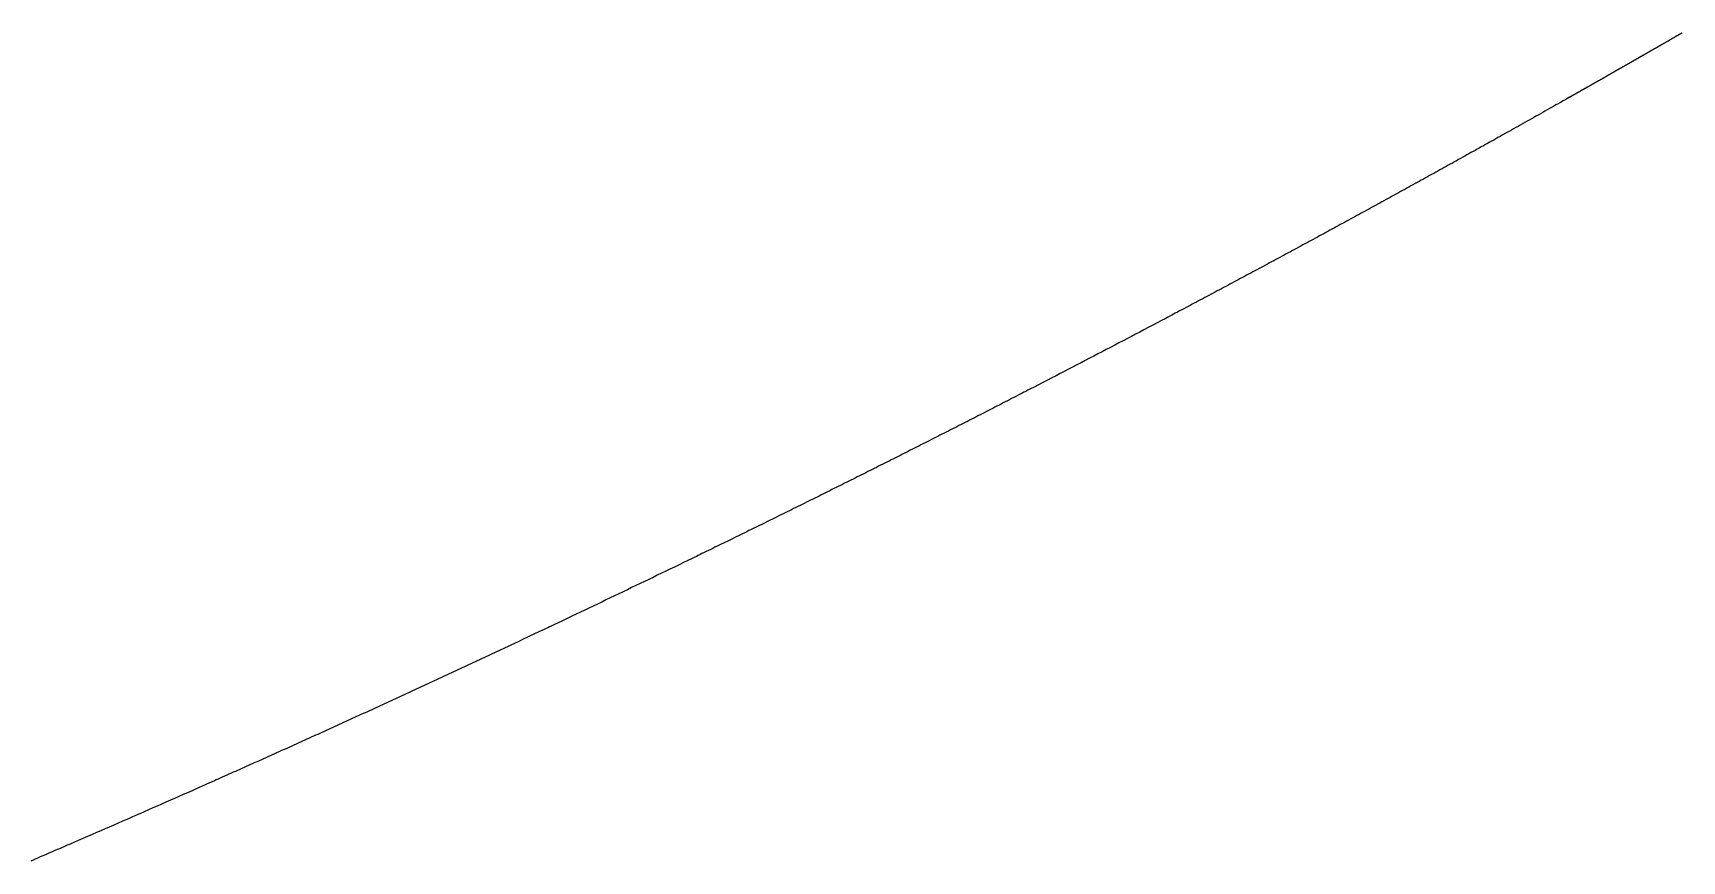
# Model space of a CAD drawing. Header units: millimetres. Extents: x 0 to 610, y 0 to 457.
# Drawn here: x 44.582 to 47.674, y 53.25 to 54.803 of the extents above; entities that cross this region are included whole.
import ezdxf

# ---------------------------------------------------------------- set-up
doc = ezdxf.new("R2010")
doc.units = ezdxf.units.MM
doc.layers.add('TEST_CUT_FIRST', color=1, linetype='Continuous')

msp = doc.modelspace()

# ---------------------------------------------------------------- linework, layer by layer
at = {"layer": 'TEST_CUT_FIRST'}
msp.add_lwpolyline([(47.67376, 54.80317), (47.67337, 54.80295), (47.67299, 54.80273), (47.6726, 54.80251), (47.67222, 54.80228), (47.67183, 54.80206), (47.67145, 54.80184), (47.67106, 54.80162), (47.67067, 54.80139), (47.67029, 54.80117), (47.6699, 54.80095), (47.66952, 54.80072), (47.66913, 54.8005), (47.66875, 54.80028), (47.66836, 54.80006), (47.66797, 54.79983), (47.66759, 54.79961), (47.6672, 54.79939), (47.66682, 54.79917), (47.66643, 54.79894), (47.66605, 54.79872), (47.66566, 54.7985), (47.66527, 54.79828), (47.66489, 54.79805), (47.6645, 54.79783), (47.66412, 54.79761), (47.66374, 54.79739), (47.66335, 54.79717), (47.66297, 54.79694), (47.66258, 54.79672), (47.66218, 54.79649), (47.66178, 54.79626), (47.66139, 54.79604), (47.66103, 54.79583), (47.6607, 54.79564), (47.66036, 54.79544), (47.65997, 54.79522), (47.65949, 54.79494), (47.65888, 54.79459), (47.65819, 54.79419), (47.65744, 54.79375), (47.65668, 54.79332), (47.65595, 54.7929), (47.65525, 54.79249), (47.65456, 54.79209), (47.65387, 54.7917), (47.65317, 54.7913), (47.65247, 54.79089), (47.65177, 54.79048), (47.65106, 54.79008), (47.65035, 54.78967), (47.64965, 54.78926), (47.64895, 54.78886), (47.64825, 54.78846), (47.64755, 54.78805), (47.64685, 54.78765), (47.64614, 54.78724), (47.64544, 54.78684), (47.64473, 54.78643), (47.64402, 54.78602), (47.64332, 54.78562), (47.64263, 54.78522), (47.64194, 54.78482), (47.64125, 54.78443), (47.64055, 54.78402), (47.63981, 54.7836), (47.63905, 54.78316), (47.63829, 54.78272), (47.63759, 54.78232), (47.637, 54.78198), (47.63657, 54.78173), (47.63625, 54.78154), (47.63599, 54.78139), (47.63573, 54.78125), (47.63545, 54.78109), (47.63513, 54.7809), (47.6348, 54.78071), (47.63447, 54.78052), (47.63414, 54.78033), (47.63382, 54.78015), (47.63351, 54.77997), (47.6332, 54.77979), (47.63288, 54.77961), (47.63257, 54.77943), (47.63225, 54.77924), (47.63193, 54.77906), (47.63161, 54.77888), (47.6313, 54.7787), (47.63098, 54.77851), (47.63066, 54.77833), (47.63034, 54.77815), (47.63003, 54.77797), (47.62971, 54.77778), (47.62939, 54.7776), (47.62908, 54.77742), (47.62876, 54.77724), (47.62844, 54.77705), (47.62813, 54.77687), (47.62781, 54.77669), (47.62749, 54.77651), (47.62717, 54.77632), (47.62686, 54.77614), (47.62654, 54.77596), (47.62622, 54.77578), (47.62591, 54.77559), (47.62559, 54.77541), (47.62527, 54.77523), (47.62495, 54.77505), (47.62464, 54.77487), (47.62432, 54.77468), (47.624, 54.7745), (47.62369, 54.77432), (47.62337, 54.77414), (47.62305, 54.77395), (47.62273, 54.77377), (47.62242, 54.77359), (47.6221, 54.77341), (47.62178, 54.77322), (47.62147, 54.77304), (47.62115, 54.77286), (47.62083, 54.77268), (47.62051, 54.7725), (47.6202, 54.77231), (47.61988, 54.77213), (47.61956, 54.77195), (47.61925, 54.77177), (47.61893, 54.77158), (47.61861, 54.7714), (47.61829, 54.77122), (47.61798, 54.77104), (47.61766, 54.77086), (47.61734, 54.77067), (47.61703, 54.77049), (47.61671, 54.77031), (47.61639, 54.77013), (47.61607, 54.76994), (47.61576, 54.76976), (47.61544, 54.76958), (47.61512, 54.7694), (47.61481, 54.76921), (47.61449, 54.76903), (47.61417, 54.76885), (47.61385, 54.76867), (47.61354, 54.76849), (47.61322, 54.7683), (47.6129, 54.76812), (47.61259, 54.76794), (47.61227, 54.76776), (47.61195, 54.76758), (47.61163, 54.76739), (47.61132, 54.76721), (47.611, 54.76703), (47.61068, 54.76685), (47.61037, 54.76666), (47.61005, 54.76648), (47.60973, 54.7663), (47.60941, 54.76612), (47.6091, 54.76594), (47.60878, 54.76575), (47.60846, 54.76557), (47.60814, 54.76539), (47.60783, 54.76521), (47.60751, 54.76502), (47.60719, 54.76484), (47.60688, 54.76466), (47.60656, 54.76448), (47.60624, 54.7643), (47.60592, 54.76411), (47.60561, 54.76393), (47.60529, 54.76375), (47.60497, 54.76357), (47.60466, 54.76339), (47.60434, 54.7632), (47.60402, 54.76302), (47.6037, 54.76284), (47.60339, 54.76266), (47.60307, 54.76248), (47.60275, 54.76229), (47.60243, 54.76211), (47.60212, 54.76193), (47.6018, 54.76175), (47.60148, 54.76157), (47.60117, 54.76138), (47.60085, 54.7612), (47.60053, 54.76102), (47.60021, 54.76084), (47.5999, 54.76066), (47.59958, 54.76047), (47.59926, 54.76029), (47.59894, 54.76011), (47.59863, 54.75993), (47.59831, 54.75975), (47.59799, 54.75956), (47.59768, 54.75938), (47.59736, 54.7592), (47.59704, 54.75902), (47.59672, 54.75884), (47.59641, 54.75865), (47.59609, 54.75847), (47.59577, 54.75829), (47.59545, 54.75811), (47.59514, 54.75793), (47.59482, 54.75774), (47.5945, 54.75756), (47.59418, 54.75738), (47.59387, 54.7572), (47.59355, 54.75702), (47.59323, 54.75683), (47.59292, 54.75665), (47.5926, 54.75647), (47.59228, 54.75629), (47.59196, 54.75611), (47.59165, 54.75592), (47.59133, 54.75574), (47.59101, 54.75556), (47.59069, 54.75538), (47.59038, 54.7552), (47.59006, 54.75501), (47.58974, 54.75483), (47.58943, 54.75465), (47.58911, 54.75447), (47.58879, 54.75429), (47.58846, 54.7541), (47.58814, 54.75391), (47.58782, 54.75373), (47.58752, 54.75356), (47.58724, 54.7534), (47.58696, 54.75324), (47.58664, 54.75305), (47.58625, 54.75283), (47.58578, 54.75256), (47.58524, 54.75225), (47.58467, 54.75193), (47.5841, 54.7516), (47.58354, 54.75128), (47.583, 54.75097), (47.58247, 54.75067), (47.58195, 54.75036), (47.58141, 54.75006), (47.58087, 54.74975), (47.58033, 54.74944), (47.57979, 54.74913), (47.57925, 54.74882), (47.57871, 54.74851), (47.57818, 54.74821), (47.57764, 54.7479), (47.5771, 54.74759), (47.57657, 54.74728), (47.57603, 54.74698), (47.57549, 54.74667), (47.57494, 54.74636), (47.5744, 54.74605), (47.57386, 54.74574), (47.57333, 54.74543), (47.57281, 54.74513), (47.57228, 54.74483), (47.57174, 54.74452), (47.57118, 54.7442), (47.57059, 54.74386), (47.57, 54.74353), (47.56947, 54.74322), (47.56903, 54.74297), (47.56871, 54.74279), (47.56848, 54.74266), (47.56831, 54.74256), (47.56814, 54.74246), (47.56795, 54.74235), (47.56773, 54.74223), (47.56749, 54.74209), (47.56726, 54.74196), (47.56703, 54.74183), (47.56681, 54.7417), (47.56659, 54.74158), (47.56638, 54.74145), (47.56616, 54.74133), (47.56594, 54.7412), (47.56571, 54.74107), (47.56549, 54.74095), (47.56527, 54.74082), (47.56505, 54.74069), (47.56483, 54.74057), (47.56461, 54.74044), (47.56439, 54.74032), (47.56417, 54.74019), (47.56395, 54.74006), (47.56372, 54.73994), (47.5635, 54.73981), (47.56328, 54.73968), (47.56306, 54.73956), (47.56284, 54.73943), (47.56262, 54.73931), (47.5624, 54.73918), (47.56218, 54.73905), (47.56196, 54.73893), (47.56174, 54.7388), (47.56152, 54.73867), (47.56129, 54.73855), (47.56107, 54.73842), (47.56085, 54.73829), (47.56063, 54.73817), (47.56041, 54.73804), (47.56019, 54.73792), (47.55997, 54.73779), (47.55975, 54.73766), (47.55953, 54.73754), (47.55931, 54.73741), (47.55909, 54.73728), (47.55886, 54.73716), (47.55864, 54.73703), (47.55842, 54.73691), (47.5582, 54.73678), (47.55798, 54.73665), (47.55776, 54.73653), (47.55754, 54.7364), (47.55732, 54.73627), (47.5571, 54.73615), (47.55688, 54.73602), (47.55666, 54.7359), (47.55643, 54.73577), (47.55621, 54.73564), (47.55599, 54.73552), (47.55577, 54.73539), (47.55555, 54.73526), (47.55533, 54.73514), (47.55511, 54.73501), (47.55489, 54.73489), (47.55467, 54.73476), (47.55445, 54.73463), (47.55422, 54.73451), (47.554, 54.73438), (47.55378, 54.73425), (47.55356, 54.73413), (47.55334, 54.734), (47.55312, 54.73388), (47.5529, 54.73375), (47.55268, 54.73362), (47.55246, 54.7335), (47.55224, 54.73337), (47.55202, 54.73324), (47.55179, 54.73312), (47.55157, 54.73299), (47.55135, 54.73287), (47.55113, 54.73274), (47.55091, 54.73261), (47.55069, 54.73249), (47.55047, 54.73236), (47.55025, 54.73223), (47.55003, 54.73211), (47.54981, 54.73198), (47.54958, 54.73186), (47.54936, 54.73173), (47.54914, 54.7316), (47.54892, 54.73148), (47.5487, 54.73135), (47.54848, 54.73122), (47.54826, 54.7311), (47.54804, 54.73097), (47.54782, 54.73085), (47.5476, 54.73072), (47.54737, 54.73059), (47.54715, 54.73047), (47.54693, 54.73034), (47.54671, 54.73022), (47.54649, 54.73009), (47.54627, 54.72996), (47.54605, 54.72984), (47.54583, 54.72971), (47.54561, 54.72958), (47.54539, 54.72946), (47.54516, 54.72933), (47.54494, 54.72921), (47.54472, 54.72908), (47.5445, 54.72895), (47.54428, 54.72883), (47.54406, 54.7287), (47.54384, 54.72858), (47.54362, 54.72845), (47.5434, 54.72832), (47.54318, 54.7282), (47.54295, 54.72807), (47.54273, 54.72794), (47.54251, 54.72782), (47.54229, 54.72769), (47.54207, 54.72757), (47.54185, 54.72744), (47.54163, 54.72731), (47.54141, 54.72719), (47.54119, 54.72706), (47.54097, 54.72694), (47.54074, 54.72681), (47.54052, 54.72668), (47.5403, 54.72656), (47.54008, 54.72643), (47.53986, 54.7263), (47.53964, 54.72618), (47.53942, 54.72605), (47.5392, 54.72593), (47.53898, 54.7258), (47.53876, 54.72567), (47.53853, 54.72555), (47.53831, 54.72542), (47.53809, 54.7253), (47.53787, 54.72517), (47.53765, 54.72504), (47.53743, 54.72492), (47.53721, 54.72479), (47.53699, 54.72466), (47.53676, 54.72454), (47.53654, 54.72441), (47.53632, 54.72429), (47.53611, 54.72416), (47.53589, 54.72404), (47.53567, 54.72391), (47.53544, 54.72378), (47.5352, 54.72365), (47.53497, 54.72351), (47.53475, 54.72339), (47.53456, 54.72328), (47.53439, 54.72318), (47.53422, 54.72309), (47.53399, 54.72296), (47.53367, 54.72277), (47.53322, 54.72252), (47.53267, 54.7222), (47.53207, 54.72186), (47.53146, 54.72151), (47.53088, 54.72118), (47.53033, 54.72087), (47.52979, 54.72056), (47.52925, 54.72025), (47.5287, 54.71994), (47.52815, 54.71963), (47.5276, 54.71931), (47.52704, 54.71899), (47.52648, 54.71868), (47.52593, 54.71836), (47.52538, 54.71805), (47.52483, 54.71773), (47.52428, 54.71742), (47.52372, 54.7171), (47.52317, 54.71679), (47.52262, 54.71647), (47.52206, 54.71616), (47.52151, 54.71584), (47.52095, 54.71553), (47.52041, 54.71521), (47.51986, 54.7149), (47.51932, 54.71459), (47.51877, 54.71428), (47.51819, 54.71395), (47.5176, 54.71362), (47.51702, 54.71328), (47.51647, 54.71297), (47.51598, 54.71269), (47.51558, 54.71247), (47.51525, 54.71228), (47.51495, 54.71211), (47.51466, 54.71194), (47.51434, 54.71176), (47.51401, 54.71157), (47.51367, 54.71138), (47.51333, 54.71118), (47.51299, 54.71099), (47.51266, 54.7108), (47.51233, 54.71062), (47.512, 54.71043), (47.51167, 54.71024), (47.51134, 54.71005), (47.51101, 54.70986), (47.51067, 54.70967), (47.51034, 54.70948), (47.51001, 54.70929), (47.50968, 54.70911), (47.50935, 54.70892), (47.50902, 54.70873), (47.50868, 54.70854), (47.50835, 54.70835), (47.50802, 54.70816), (47.50769, 54.70797), (47.50736, 54.70778), (47.50702, 54.7076), (47.50669, 54.70741), (47.50636, 54.70722), (47.50603, 54.70703), (47.5057, 54.70684), (47.50537, 54.70665), (47.50503, 54.70646), (47.5047, 54.70627), (47.50437, 54.70609), (47.50404, 54.7059), (47.50371, 54.70571), (47.50337, 54.70552), (47.50304, 54.70533), (47.50271, 54.70514), (47.50238, 54.70495), (47.50205, 54.70477), (47.50172, 54.70458), (47.50138, 54.70439), (47.50105, 54.7042), (47.50072, 54.70401), (47.50039, 54.70382), (47.50006, 54.70363), (47.49972, 54.70344), (47.49939, 54.70326), (47.49906, 54.70307), (47.49873, 54.70288), (47.4984, 54.70269), (47.49807, 54.7025), (47.49773, 54.70231), (47.4974, 54.70212), (47.49707, 54.70194), (47.49674, 54.70175), (47.49641, 54.70156), (47.49607, 54.70137), (47.49574, 54.70118), (47.49541, 54.70099), (47.49508, 54.7008), (47.49475, 54.70061), (47.49441, 54.70043), (47.49408, 54.70024), (47.49375, 54.70005), (47.49342, 54.69986), (47.49309, 54.69967), (47.49276, 54.69948), (47.49242, 54.69929), (47.49209, 54.69911), (47.49176, 54.69892), (47.49143, 54.69873), (47.4911, 54.69854), (47.49076, 54.69835), (47.49043, 54.69816), (47.4901, 54.69797), (47.48977, 54.69779), (47.48944, 54.6976), (47.4891, 54.69741), (47.48877, 54.69722), (47.48844, 54.69703), (47.48811, 54.69684), (47.48778, 54.69665), (47.48744, 54.69647), (47.48711, 54.69628), (47.48678, 54.69609), (47.48645, 54.6959), (47.48612, 54.69571), (47.48578, 54.69552), (47.48545, 54.69534), (47.48512, 54.69515), (47.48479, 54.69496), (47.48446, 54.69477), (47.48412, 54.69458), (47.48379, 54.69439), (47.48346, 54.6942), (47.48313, 54.69402), (47.4828, 54.69383), (47.48247, 54.69364), (47.48213, 54.69345), (47.4818, 54.69326), (47.48147, 54.69307), (47.48114, 54.69289), (47.48081, 54.6927), (47.48047, 54.69251), (47.48014, 54.69232), (47.47981, 54.69213), (47.47948, 54.69194), (47.47915, 54.69175), (47.47881, 54.69157), (47.47848, 54.69138), (47.47815, 54.69119), (47.47782, 54.691), (47.47749, 54.69081), (47.47715, 54.69062), (47.47682, 54.69044), (47.47649, 54.69025), (47.47616, 54.69006), (47.47582, 54.68987), (47.47549, 54.68968), (47.47516, 54.68949), (47.47483, 54.68931), (47.4745, 54.68912), (47.47416, 54.68893), (47.47383, 54.68874), (47.4735, 54.68855), (47.47317, 54.68836), (47.47284, 54.68818), (47.4725, 54.68799), (47.47217, 54.6878), (47.47184, 54.68761), (47.47151, 54.68742), (47.47118, 54.68723), (47.47084, 54.68705), (47.47051, 54.68686), (47.47018, 54.68667), (47.46985, 54.68648), (47.46952, 54.68629), (47.46919, 54.68611), (47.46886, 54.68592), (47.46853, 54.68573), (47.46819, 54.68554), (47.46784, 54.68534), (47.4675, 54.68515), (47.46717, 54.68496), (47.46686, 54.68479), (47.46657, 54.68463), (47.46628, 54.68446), (47.46595, 54.68427), (47.46553, 54.68403), (47.46502, 54.68375), (47.46454, 54.68347), (47.46422, 54.68329), (47.4642, 54.68328), (47.46452, 54.68346), (47.46476, 54.6836), (47.46439, 54.68339), (47.46287, 54.68253), (47.45986, 54.68082), (47.45571, 54.67847), (47.45094, 54.67577), (47.44609, 54.67303), (47.44158, 54.67047), (47.43737, 54.66809), (47.43332, 54.66581), (47.4293, 54.66353), (47.42519, 54.66121), (47.42099, 54.65884), (47.41675, 54.65645), (47.41251, 54.65405), (47.40828, 54.65167), (47.40408, 54.6493), (47.39989, 54.64694), (47.3957, 54.64458), (47.39151, 54.64222), (47.38731, 54.63986), (47.3831, 54.63749), (47.3789, 54.63512), (47.37469, 54.63276), (47.37048, 54.63039), (47.36628, 54.62803), (47.36208, 54.62567), (47.35789, 54.62332), (47.3537, 54.62097), (47.34949, 54.61861), (47.34526, 54.61624), (47.341, 54.61385), (47.33674, 54.61146), (47.33254, 54.60911), (47.32843, 54.60681), (47.32446, 54.60459), (47.32058, 54.60242), (47.31675, 54.60028), (47.31293, 54.59814), (47.30908, 54.59599), (47.30521, 54.59383), (47.30132, 54.59165), (47.29743, 54.58948), (47.29354, 54.58731), (47.28967, 54.58515), (47.28579, 54.58299), (47.28192, 54.58083), (47.27804, 54.57867), (47.27416, 54.57651), (47.27028, 54.57435), (47.2664, 54.57219), (47.26252, 54.57003), (47.25864, 54.56787), (47.25476, 54.56571), (47.25088, 54.56355), (47.247, 54.5614), (47.24312, 54.55924), (47.23924, 54.55709), (47.23535, 54.55493), (47.23147, 54.55278), (47.22759, 54.55062), (47.22371, 54.54847), (47.21982, 54.54632), (47.21594, 54.54416), (47.21206, 54.54201), (47.20817, 54.53986), (47.20429, 54.53771), (47.2004, 54.53556), (47.19652, 54.53341), (47.19263, 54.53126), (47.18874, 54.52912), (47.18486, 54.52697), (47.18097, 54.52482), (47.17708, 54.52267), (47.1732, 54.52053), (47.16931, 54.51838), (47.16542, 54.51624), (47.16153, 54.5141), (47.15765, 54.51195), (47.15376, 54.50981), (47.14987, 54.50767), (47.14598, 54.50553), (47.14209, 54.50338), (47.1382, 54.50124), (47.13431, 54.4991), (47.13042, 54.49696), (47.12653, 54.49483), (47.12263, 54.49269), (47.11874, 54.49055), (47.11485, 54.48841), (47.11096, 54.48628), (47.10706, 54.48414), (47.10317, 54.48201), (47.09928, 54.47987), (47.09538, 54.47774), (47.09149, 54.4756), (47.0876, 54.47347), (47.0837, 54.47134), (47.07981, 54.46921), (47.07591, 54.46708), (47.07202, 54.46495), (47.06812, 54.46282), (47.06422, 54.46069), (47.06033, 54.45856), (47.05643, 54.45643), (47.05253, 54.4543), (47.04864, 54.45218), (47.04474, 54.45005), (47.04084, 54.44792), (47.03694, 54.4458), (47.03304, 54.44367), (47.02914, 54.44155), (47.02524, 54.43943), (47.02134, 54.4373), (47.01744, 54.43518), (47.01354, 54.43306), (47.00964, 54.43094), (47.00574, 54.42882), (47.00184, 54.4267), (46.99794, 54.42458), (46.99404, 54.42246), (46.99013, 54.42034), (46.98623, 54.41822), (46.98233, 54.41611), (46.97842, 54.41399), (46.97452, 54.41187), (46.97062, 54.40976), (46.96671, 54.40764), (46.96281, 54.40553), (46.9589, 54.40342), (46.955, 54.4013), (46.95109, 54.39919), (46.94719, 54.39708), (46.94328, 54.39497), (46.93937, 54.39286), (46.93547, 54.39075), (46.93156, 54.38864), (46.92765, 54.38653), (46.92374, 54.38442), (46.91984, 54.38231), (46.91593, 54.38021), (46.91202, 54.3781), (46.90811, 54.376), (46.9042, 54.37389), (46.90029, 54.37179), (46.89638, 54.36968), (46.89247, 54.36758), (46.88856, 54.36547), (46.88465, 54.36337), (46.88074, 54.36127), (46.87683, 54.35917), (46.87292, 54.35707), (46.869, 54.35497), (46.86509, 54.35287), (46.86118, 54.35077), (46.85726, 54.34867), (46.85335, 54.34658), (46.84944, 54.34448), (46.84552, 54.34238), (46.84161, 54.34029), (46.83769, 54.33819), (46.83378, 54.3361), (46.82986, 54.334), (46.82595, 54.33191), (46.82203, 54.32982), (46.81812, 54.32772), (46.8142, 54.32563), (46.81028, 54.32354), (46.80637, 54.32145), (46.80245, 54.31936), (46.79853, 54.31727), (46.79461, 54.31518), (46.79069, 54.31309), (46.78677, 54.31101), (46.78286, 54.30892), (46.77894, 54.30684), (46.77502, 54.30475), (46.7711, 54.30267), (46.76718, 54.30058), (46.76324, 54.29849), (46.75931, 54.2964), (46.75539, 54.29432), (46.75149, 54.29225), (46.74762, 54.29019), (46.74374, 54.28813), (46.73981, 54.28605), (46.7358, 54.28392), (46.7317, 54.28175), (46.72762, 54.27959), (46.72371, 54.27752), (46.72011, 54.27561), (46.71685, 54.27388), (46.7135, 54.27211), (46.70954, 54.27002), (46.70441, 54.2673), (46.69776, 54.26379), (46.68994, 54.25966), (46.6815, 54.25521), (46.67298, 54.25071), (46.66479, 54.2464), (46.65692, 54.24226), (46.64921, 54.2382), (46.64152, 54.23416), (46.63375, 54.23008), (46.62588, 54.22595), (46.61797, 54.2218), (46.61005, 54.21765), (46.60216, 54.21351), (46.59428, 54.20939), (46.58642, 54.20528), (46.57856, 54.20117), (46.5707, 54.19707), (46.56284, 54.19297), (46.55496, 54.18886), (46.54705, 54.18474), (46.53912, 54.18061), (46.5312, 54.17648), (46.52332, 54.17239), (46.51552, 54.16834), (46.50781, 54.16434), (46.50008, 54.16032), (46.49218, 54.15623), (46.48397, 54.15198), (46.47541, 54.14755), (46.46693, 54.14316), (46.45908, 54.13911), (46.4524, 54.13565), (46.44724, 54.13299), (46.44325, 54.13093), (46.43988, 54.12919), (46.4366, 54.1275), (46.43297, 54.12563), (46.42903, 54.1236), (46.42492, 54.12148), (46.42079, 54.11936), (46.41675, 54.11728), (46.41279, 54.11524), (46.40888, 54.11323), (46.40498, 54.11122), (46.40105, 54.1092), (46.39709, 54.10717), (46.39313, 54.10514), (46.38916, 54.1031), (46.3852, 54.10107), (46.38124, 54.09904), (46.37729, 54.09701), (46.37334, 54.09499), (46.36938, 54.09296), (46.36543, 54.09093), (46.36147, 54.08891), (46.35751, 54.08688), (46.35355, 54.08486), (46.3496, 54.08283), (46.34564, 54.08081), (46.34168, 54.07879), (46.33772, 54.07676), (46.33376, 54.07474), (46.3298, 54.07272), (46.32584, 54.0707), (46.32188, 54.06868), (46.31792, 54.06666), (46.31396, 54.06464), (46.31, 54.06262), (46.30604, 54.06061), (46.30208, 54.05859), (46.29812, 54.05657), (46.29416, 54.05456), (46.29019, 54.05254), (46.28623, 54.05053), (46.28227, 54.04851), (46.2783, 54.0465), (46.27434, 54.04449), (46.27038, 54.04248), (46.26641, 54.04046), (46.26245, 54.03845), (46.25848, 54.03644), (46.25452, 54.03443), (46.25055, 54.03242), (46.24659, 54.03041), (46.24262, 54.02841), (46.23866, 54.0264), (46.23469, 54.02439), (46.23072, 54.02239), (46.22675, 54.02038), (46.22279, 54.01838), (46.21882, 54.01637), (46.21485, 54.01437), (46.21088, 54.01236), (46.20691, 54.01036), (46.20295, 54.00836), (46.19898, 54.00636), (46.19501, 54.00436), (46.19104, 54.00236), (46.18707, 54.00036), (46.1831, 53.99836), (46.17913, 53.99636), (46.17515, 53.99436), (46.17118, 53.99237), (46.16721, 53.99037), (46.16324, 53.98837), (46.15927, 53.98638), (46.15529, 53.98438), (46.15132, 53.98239), (46.14735, 53.98039), (46.14337, 53.9784), (46.1394, 53.97641), (46.13543, 53.97442), (46.13145, 53.97243), (46.12748, 53.97044), (46.1235, 53.96845), (46.11953, 53.96646), (46.11555, 53.96447), (46.11157, 53.96248), (46.1076, 53.96049), (46.10362, 53.9585), (46.09965, 53.95652), (46.09567, 53.95453), (46.09169, 53.95255), (46.08771, 53.95056), (46.08373, 53.94858), (46.07976, 53.9466), (46.07578, 53.94461), (46.0718, 53.94263), (46.06782, 53.94065), (46.06384, 53.93867), (46.05986, 53.93669), (46.05588, 53.93471), (46.0519, 53.93273), (46.04792, 53.93075), (46.04394, 53.92877), (46.03996, 53.92679), (46.03597, 53.92482), (46.03199, 53.92284), (46.02801, 53.92087), (46.02403, 53.91889), (46.02005, 53.91692), (46.01606, 53.91494), (46.01208, 53.91297), (46.0081, 53.911), (46.00411, 53.90902), (46.00013, 53.90705), (45.99614, 53.90508), (45.99216, 53.90311), (45.98817, 53.90114), (45.98419, 53.89917), (45.9802, 53.89721), (45.97621, 53.89524), (45.97223, 53.89327), (45.96824, 53.8913), (45.96425, 53.88934), (45.96027, 53.88737), (45.95628, 53.88541), (45.95229, 53.88344), (45.9483, 53.88148), (45.94432, 53.87952), (45.94033, 53.87755), (45.93634, 53.87559), (45.93235, 53.87363), (45.92836, 53.87167), (45.92437, 53.86971), (45.92038, 53.86775), (45.91639, 53.86579), (45.9124, 53.86384), (45.90841, 53.86188), (45.90441, 53.85992), (45.90042, 53.85796), (45.89643, 53.85601), (45.89244, 53.85406), (45.88845, 53.8521), (45.88446, 53.85015), (45.88046, 53.84819), (45.87645, 53.84623), (45.87245, 53.84428), (45.86846, 53.84232), (45.86448, 53.84038), (45.86054, 53.83846), (45.85659, 53.83653), (45.85259, 53.83458), (45.8485, 53.83259), (45.84433, 53.83055), (45.84017, 53.82853), (45.83619, 53.82659), (45.83252, 53.8248), (45.8292, 53.82318), (45.82579, 53.82153), (45.82175, 53.81956), (45.81653, 53.81702), (45.80975, 53.81373), (45.80179, 53.80986), (45.7932, 53.80569), (45.78451, 53.80148), (45.77618, 53.79744), (45.76816, 53.79356), (45.76031, 53.78977), (45.75248, 53.78598), (45.74456, 53.78216), (45.73655, 53.77829), (45.72849, 53.77441), (45.72043, 53.77052), (45.71238, 53.76665), (45.70436, 53.76279), (45.69636, 53.75894), (45.68835, 53.7551), (45.68035, 53.75126), (45.67234, 53.74742), (45.66432, 53.74357), (45.65626, 53.73972), (45.64819, 53.73586), (45.64012, 53.732), (45.6321, 53.72816), (45.62416, 53.72437), (45.61631, 53.72063), (45.60844, 53.71688), (45.60039, 53.71305), (45.59203, 53.70907), (45.58331, 53.70493), (45.57468, 53.70083), (45.56669, 53.69703), (45.55988, 53.6938), (45.55463, 53.69131), (45.55056, 53.68939), (45.54713, 53.68776), (45.54379, 53.68618), (45.5401, 53.68443), (45.53608, 53.68253), (45.5319, 53.68055), (45.52769, 53.67856), (45.52358, 53.67662), (45.51955, 53.67472), (45.51557, 53.67284), (45.51159, 53.67096), (45.50759, 53.66907), (45.50357, 53.66717), (45.49953, 53.66527), (45.49549, 53.66337), (45.49146, 53.66147), (45.48743, 53.65957), (45.4834, 53.65767), (45.47938, 53.65578), (45.47535, 53.65389), (45.47132, 53.65199), (45.46729, 53.6501), (45.46326, 53.64821), (45.45923, 53.64631), (45.4552, 53.64442), (45.45118, 53.64253), (45.44715, 53.64064), (45.44311, 53.63875), (45.43908, 53.63686), (45.43505, 53.63497), (45.43102, 53.63308), (45.42699, 53.6312), (45.42296, 53.62931), (45.41893, 53.62742), (45.41489, 53.62554), (45.41086, 53.62365), (45.40683, 53.62177), (45.40279, 53.61988), (45.39876, 53.618), (45.39473, 53.61612), (45.39069, 53.61424), (45.38666, 53.61236), (45.38262, 53.61048), (45.37859, 53.6086), (45.37455, 53.60672), (45.37052, 53.60484), (45.36648, 53.60296), (45.36244, 53.60108), (45.35841, 53.5992), (45.35437, 53.59733), (45.35033, 53.59545), (45.3463, 53.59358), (45.34226, 53.5917), (45.33822, 53.58983), (45.33418, 53.58795), (45.33014, 53.58608), (45.32611, 53.58421), (45.32207, 53.58234), (45.31803, 53.58047), (45.31399, 53.5786), (45.30995, 53.57673), (45.30591, 53.57486), (45.30187, 53.57299), (45.29783, 53.57112), (45.29378, 53.56925), (45.28974, 53.56739), (45.2857, 53.56552), (45.28166, 53.56366), (45.27762, 53.56179), (45.27358, 53.55993), (45.26953, 53.55806), (45.26549, 53.5562), (45.26145, 53.55434), (45.2574, 53.55248), (45.25336, 53.55062), (45.24931, 53.54876), (45.24527, 53.5469), (45.24123, 53.54504), (45.23718, 53.54318), (45.23313, 53.54132), (45.22909, 53.53946), (45.22504, 53.53761), (45.221, 53.53575), (45.21695, 53.53389), (45.2129, 53.53204), (45.20886, 53.53018), (45.20481, 53.52833), (45.20076, 53.52648), (45.19671, 53.52462), (45.19267, 53.52277), (45.18862, 53.52092), (45.18457, 53.51907), (45.18052, 53.51722), (45.17647, 53.51537), (45.17242, 53.51352), (45.16837, 53.51167), (45.16432, 53.50983), (45.16027, 53.50798), (45.15622, 53.50613), (45.15217, 53.50429), (45.14812, 53.50244), (45.14407, 53.5006), (45.14001, 53.49875), (45.13596, 53.49691), (45.13191, 53.49507), (45.12786, 53.49323), (45.1238, 53.49138), (45.11975, 53.48954), (45.1157, 53.4877), (45.11164, 53.48586), (45.10759, 53.48402), (45.10354, 53.48219), (45.09948, 53.48035), (45.09543, 53.47851), (45.09137, 53.47667), (45.08732, 53.47484), (45.08326, 53.473), (45.0792, 53.47117), (45.07515, 53.46933), (45.07109, 53.4675), (45.06703, 53.46567), (45.06298, 53.46384), (45.05892, 53.462), (45.05486, 53.46017), (45.05081, 53.45834), (45.04675, 53.45651), (45.04269, 53.45468), (45.03863, 53.45286), (45.03457, 53.45103), (45.03051, 53.4492), (45.02645, 53.44737), (45.02239, 53.44555), (45.01833, 53.44372), (45.01427, 53.4419), (45.01021, 53.44007), (45.00615, 53.43825), (45.00209, 53.43643), (44.99803, 53.4346), (44.99397, 53.43278), (44.98991, 53.43096), (44.98585, 53.42914), (44.98178, 53.42732), (44.97772, 53.4255), (44.97364, 53.42368), (44.96956, 53.42185), (44.9655, 53.42004), (44.96146, 53.41823), (44.95745, 53.41644), (44.95343, 53.41464), (44.94936, 53.41282), (44.9452, 53.41097), (44.94095, 53.40907), (44.93673, 53.40719), (44.93267, 53.40538), (44.92894, 53.40372), (44.92556, 53.40221), (44.9221, 53.40067), (44.91799, 53.39884), (44.91267, 53.39648), (44.90578, 53.39341), (44.89768, 53.38981), (44.88893, 53.38593), (44.8801, 53.38201), (44.87162, 53.37825), (44.86346, 53.37464), (44.85547, 53.37111), (44.84751, 53.36759), (44.83945, 53.36403), (44.8313, 53.36043), (44.8231, 53.35682), (44.8149, 53.3532), (44.80672, 53.3496), (44.79856, 53.34601), (44.79041, 53.34243), (44.78227, 53.33886), (44.77413, 53.33529), (44.76599, 53.33171), (44.75782, 53.32814), (44.74963, 53.32455), (44.74142, 53.32096), (44.73321, 53.31737), (44.72505, 53.31381), (44.71697, 53.31029), (44.70899, 53.30681), (44.70098, 53.30332), (44.6928, 53.29976), (44.68429, 53.29606), (44.67543, 53.29221), (44.66665, 53.2884), (44.65852, 53.28488), (44.6516, 53.28187), (44.64625, 53.27956), (44.64212, 53.27777), (44.63863, 53.27626), (44.63523, 53.27479), (44.63147, 53.27317), (44.62739, 53.2714), (44.62313, 53.26956), (44.61886, 53.26772), (44.61467, 53.26591), (44.61058, 53.26414), (44.60653, 53.2624), (44.60248, 53.26065), (44.59841, 53.2589), (44.59432, 53.25713), (44.59021, 53.25537), (44.5861, 53.2536), (44.582, 53.25183), (44.5779, 53.25007)], dxfattribs=at)

doc.saveas('drawing.dxf')
